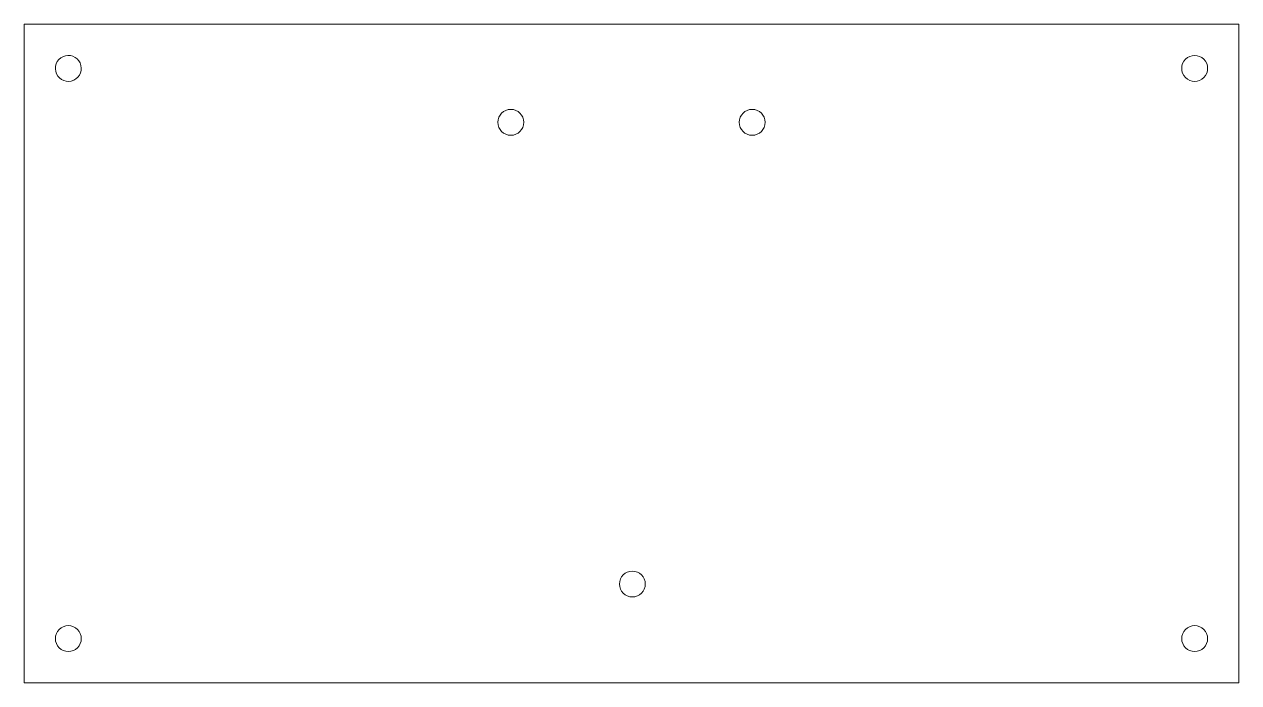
# Model space of a CAD drawing. Header units: millimetres. Extents: x 32 to 337, y -171 to -6.
import ezdxf

# ---------------------------------------------------------------- set-up
doc = ezdxf.new("R2010")
doc.units = ezdxf.units.MM
doc.header["$MEASUREMENT"] = 0
doc.layers.add('Layer 1', color=7, linetype='Continuous', lineweight=0)

msp = doc.modelspace()

# ---------------------------------------------------------------- linework, layer by layer
at = {"layer": 'Layer 1', "color": 18, "lineweight": 18, "true_color": 0x000000}
msp.add_lwpolyline([(31.91, -171.45), (336.71, -171.45), (336.71, -6.35), (31.91, -6.35)], close=True, dxfattribs=at)
for centre in [(154.02, -30.93), (214.61, -30.93), (184.53, -146.71)]:
    msp.add_circle(centre, 3.25, dxfattribs=at)
for centre, major_axis, ratio in [((42.97, -17.41), (3.16, 0.75), 0.999997), ((325.66, -17.41), (2.3, 2.3), 0.999999)]:
    msp.add_ellipse(centre, major_axis=major_axis, ratio=ratio, dxfattribs=at)
for points in [[(39.72, -160.4), (39.72, -162.19), (41.17, -163.65), (42.97, -163.65), (44.76, -163.65), (46.22, -162.19), (46.22, -160.4), (46.22, -158.6), (44.76, -157.15), (42.97, -157.15), (41.17, -157.15), (39.72, -158.6), (39.72, -160.4)], [(322.41, -160.4), (322.41, -162.19), (323.86, -163.65), (325.66, -163.65), (327.45, -163.65), (328.91, -162.19), (328.91, -160.4), (328.91, -158.6), (327.45, -157.15), (325.66, -157.15), (323.86, -157.15), (322.41, -158.6), (322.41, -160.4)]]:
    msp.add_open_spline(points, degree=3, knots=[0, 0, 0, 0, 1, 1, 1, 2, 2, 2, 3, 3, 3, 4, 4, 4, 4], dxfattribs=at)

doc.saveas('drawing.dxf')
